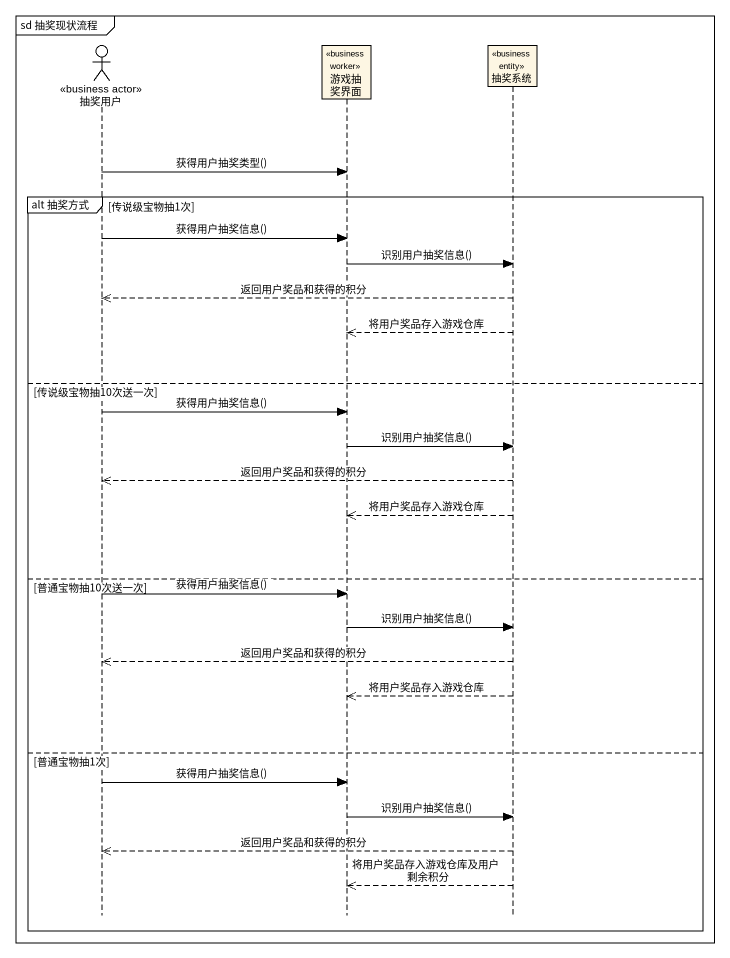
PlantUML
@startuml
mainframe sd 抽奖现状流程
hide footbox
actor 抽奖用户 <<business actor>>
participant 游戏抽奖界面 <<business worker>>
participant 抽奖系统 <<business entity>>

抽奖用户 -> 游戏抽奖界面 : 获得用户抽奖类型()
group alt 抽奖方式 [传说级宝物抽1次]
  抽奖用户 -> 游戏抽奖界面 : 获得用户抽奖信息()
  游戏抽奖界面 -> 抽奖系统 : 识别用户抽奖信息()
  抽奖系统 -->> 抽奖用户 : 返回用户奖品和获得的积分
  抽奖系统 -->> 游戏抽奖界面 : 将用户奖品存入游戏仓库
else 传说级宝物抽10次送一次
  抽奖用户 -> 游戏抽奖界面 : 获得用户抽奖信息()
  游戏抽奖界面 -> 抽奖系统 : 识别用户抽奖信息()
  抽奖系统 -->> 抽奖用户 : 返回用户奖品和获得的积分
  抽奖系统 -->> 游戏抽奖界面 : 将用户奖品存入游戏仓库
else 普通宝物抽10次送一次
  抽奖用户 -> 游戏抽奖界面 : 获得用户抽奖信息()
  游戏抽奖界面 -> 抽奖系统 : 识别用户抽奖信息()
  抽奖系统 -->> 抽奖用户 : 返回用户奖品和获得的积分
  抽奖系统 -->> 游戏抽奖界面 : 将用户奖品存入游戏仓库
else 普通宝物抽1次
  抽奖用户 -> 游戏抽奖界面 : 获得用户抽奖信息()
  游戏抽奖界面 -> 抽奖系统 : 识别用户抽奖信息()
  抽奖系统 -->> 抽奖用户 : 返回用户奖品和获得的积分
  抽奖系统 -->> 游戏抽奖界面 : 将用户奖品存入游戏仓库及用户剩余积分
end
@enduml
